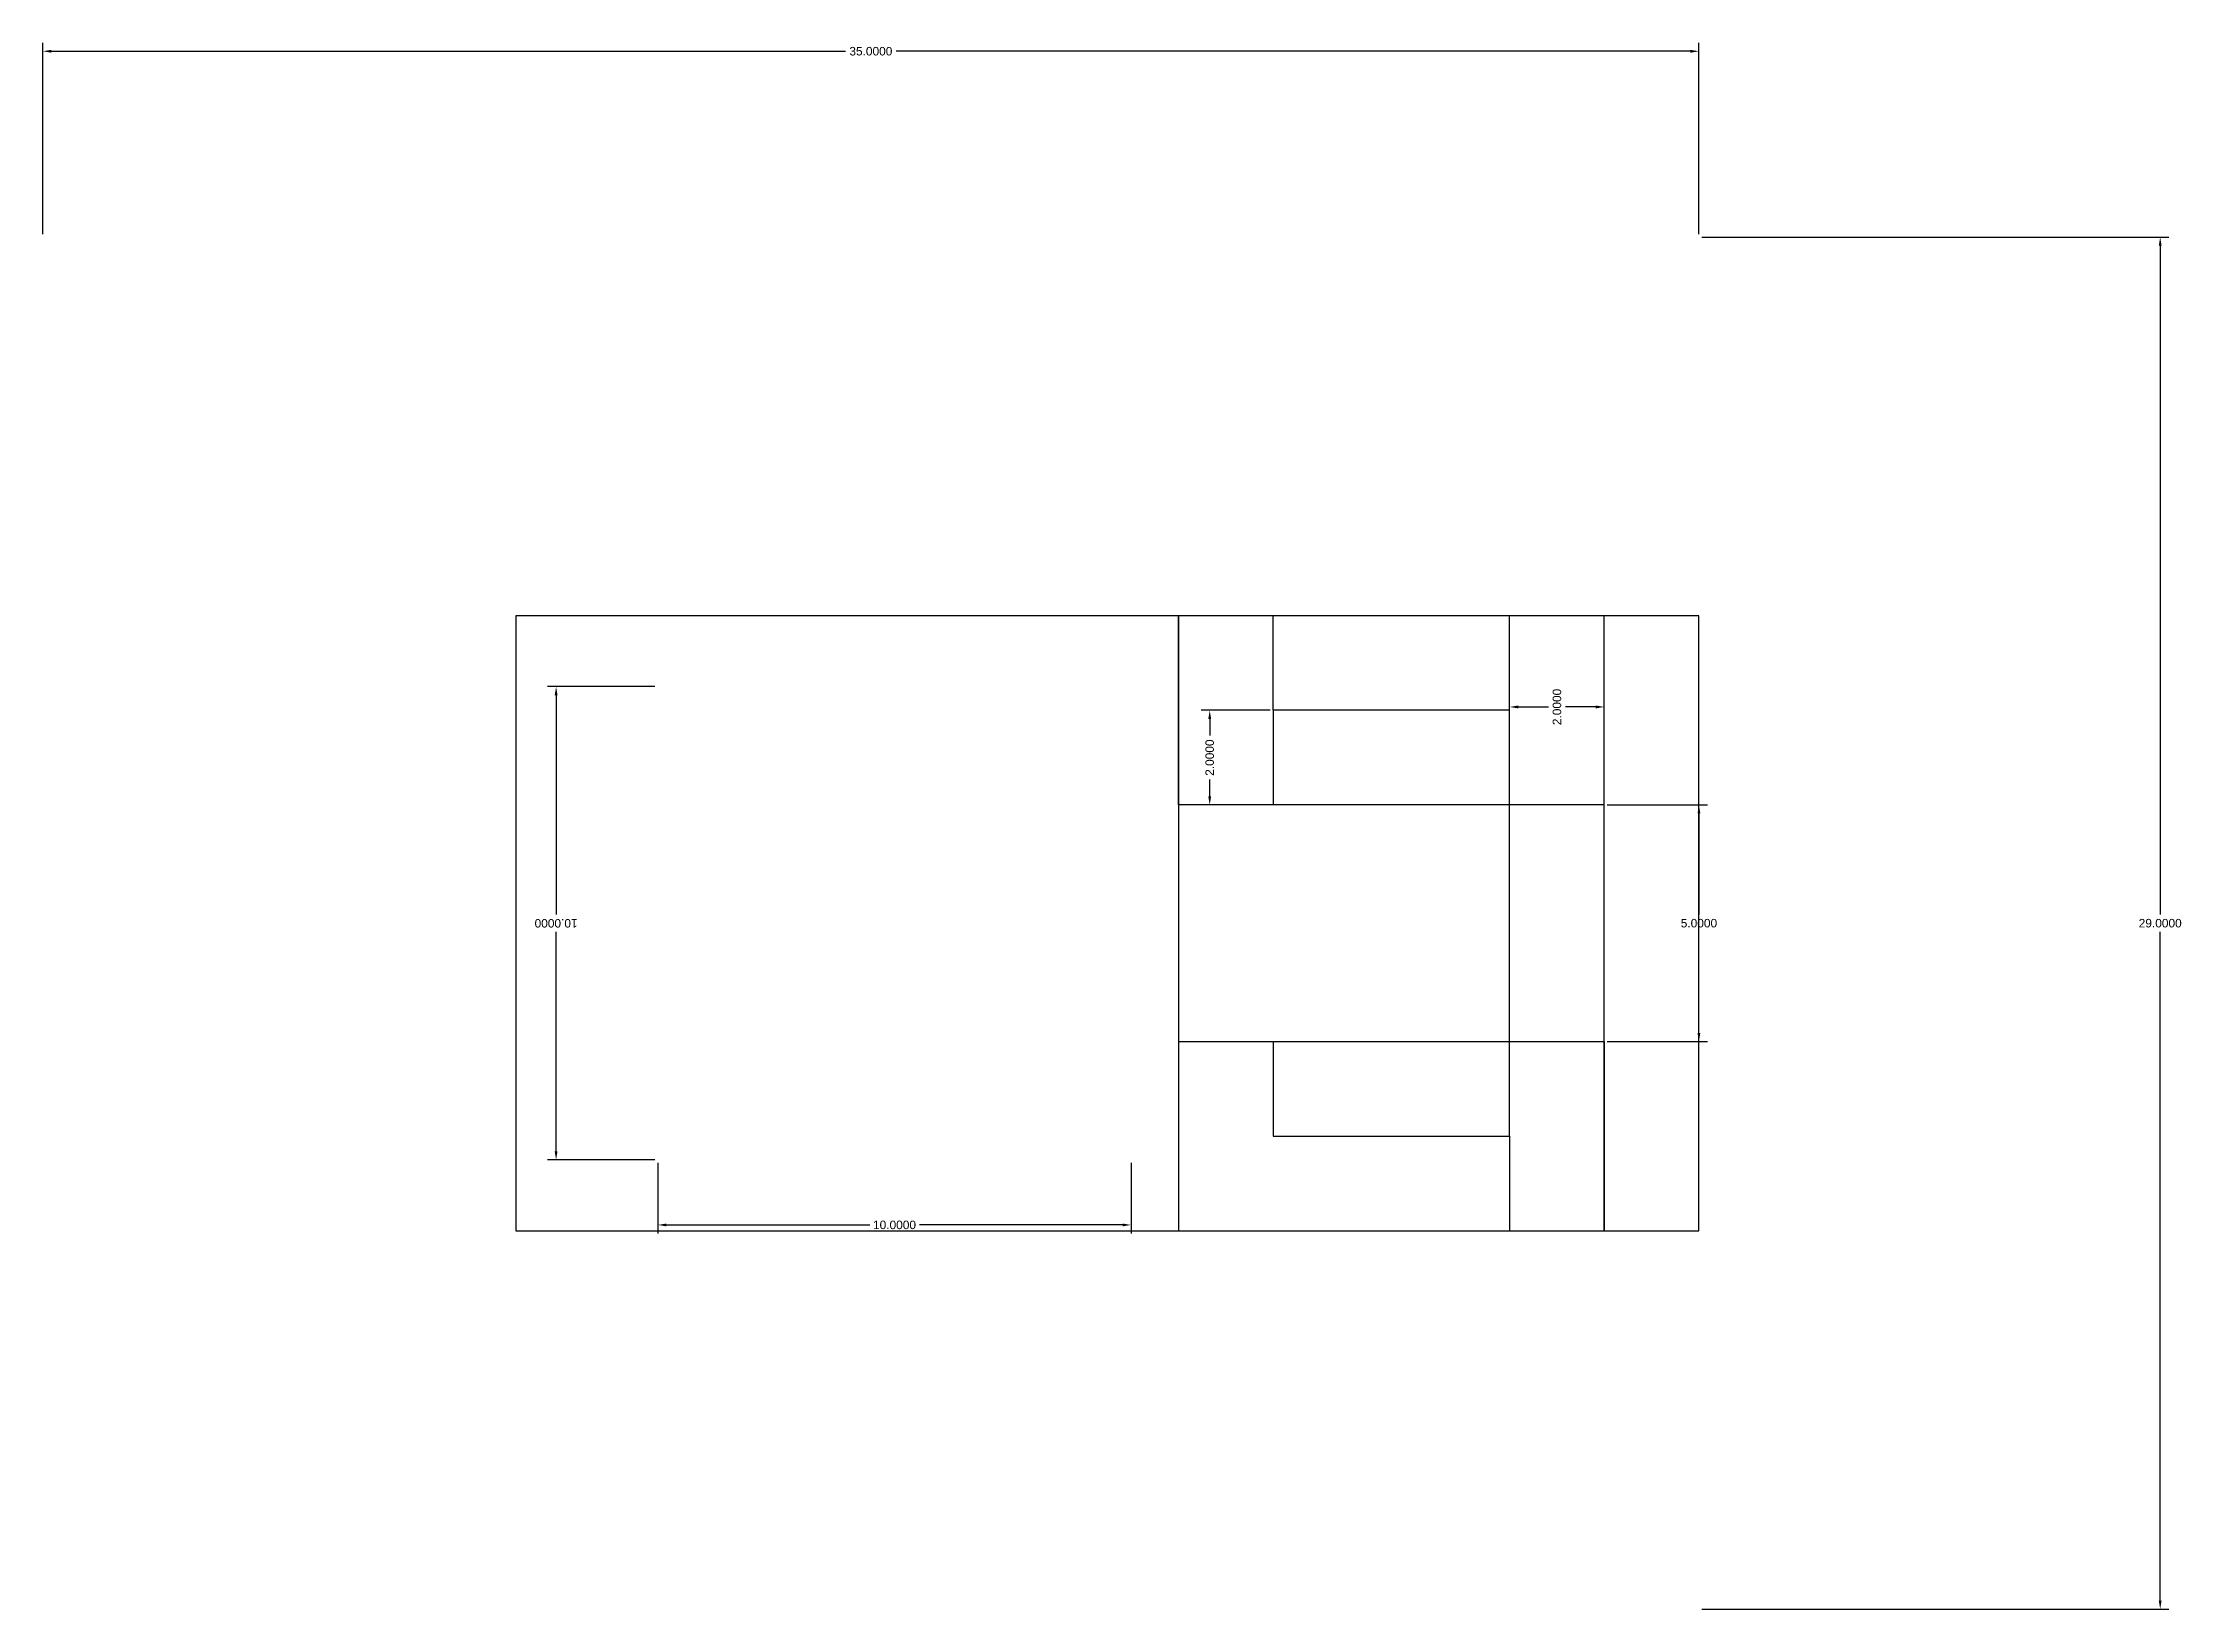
# Model space of a CAD drawing. Header units: inches. Extents: x 0.8 to 46, y 13.5 to 46.7.
import ezdxf

# ---------------------------------------------------------------- set-up
doc = ezdxf.new("R2010")
doc.units = ezdxf.units.IN
doc.header["$MEASUREMENT"] = 0
doc.layers.add('platfrom', color=62, linetype='Continuous')
doc.styles.get("Standard").update_dxf_attribs({"font": 'arial.ttf'})
doc.dimstyles.get("Standard").update_dxf_attribs({"dimtxt": 0.18, "dimasz": 0.18, "dimexe": 0.18, "dimexo": 0.0625, "dimgap": 0.09, "dimtad": 0, "dimtih": 1, "dimtoh": 1, "dimdec": 4, "dimzin": 0, "dimdsep": 46, "dimtxsty": 'Standard', "dimcen": 0.09, "dimadec": 0, "dimazin": 0, "dimtfac": 1, "dimtdec": 4, "dimtofl": 0, "dimtmove": 0, "dimatfit": 3, "dimfxl": 1, "dimtolj": 1, "dimtzin": 0, "dimarcsym": 0})

# ---------------------------------------------------------------- blocks, each defined once
blk = doc.blocks.new('*D3')
at = {"color": 0, "lineweight": -2, "transparency": 16777216}
for p, q in [((0.807, 42.606), (0.807, 46.653)), ((35.807, 42.606), (35.807, 46.653)), ((0.987, 46.473), (17.774, 46.473)), ((35.627, 46.473), (18.84, 46.473))]:
    blk.add_line(p, q, dxfattribs=at)
at = {"color": 0, "transparency": 16777216}
for points in [[(0.987, 46.503), (0.987, 46.443), (0.807, 46.473)], [(35.627, 46.503), (35.627, 46.443), (35.807, 46.473)]]:
    blk.add_solid(points, dxfattribs=at)
at = {"layer": 'Defpoints', "color": 0, "transparency": 16777216}
for p in [(35.807, 46.473), (0.807, 42.543), (35.807, 42.543)]:
    blk.add_point(p, dxfattribs=at)
at = {"color": 0, "transparency": 16777216, "insert": (18.307, 46.473), "char_height": 0.18, "attachment_point": 5}
blk.add_mtext('\\A1;35.0000', dxfattribs=at)
blk = doc.blocks.new('*D4')
at = {"color": 0, "lineweight": -2, "transparency": 16777216}
for p, q in [((35.869, 42.543), (45.735, 42.543)), ((45.555, 42.363), (45.555, 28.225)), ((45.555, 13.723), (45.555, 27.862)), ((35.869, 13.543), (45.735, 13.543))]:
    blk.add_line(p, q, dxfattribs=at)
at = {"color": 0, "transparency": 16777216}
for points in [[(45.525, 42.363), (45.585, 42.363), (45.555, 42.543)], [(45.525, 13.723), (45.585, 13.723), (45.555, 13.543)]]:
    blk.add_solid(points, dxfattribs=at)
at = {"layer": 'Defpoints', "color": 0, "transparency": 16777216}
for p in [(35.807, 42.543), (45.555, 42.543), (35.807, 13.543)]:
    blk.add_point(p, dxfattribs=at)
at = {"color": 0, "transparency": 16777216, "insert": (45.555, 28.043), "char_height": 0.18, "attachment_point": 5}
blk.add_mtext('\\A1;29.0000', dxfattribs=at)
blk = doc.blocks.new('*D6')
at = {"color": 0, "lineweight": -2, "transparency": 16777216}
for p, q in [((13.807, 22.981), (13.807, 21.486)), ((23.807, 22.981), (23.807, 21.486)), ((13.987, 21.666), (18.282, 21.666)), ((23.627, 21.666), (19.332, 21.666))]:
    blk.add_line(p, q, dxfattribs=at)
at = {"color": 0, "transparency": 16777216}
for points in [[(13.987, 21.696), (13.987, 21.636), (13.807, 21.666)], [(23.627, 21.696), (23.627, 21.636), (23.807, 21.666)]]:
    blk.add_solid(points, dxfattribs=at)
at = {"layer": 'Defpoints', "color": 0, "transparency": 16777216}
for p in [(13.807, 23.043), (23.807, 23.043), (13.807, 21.666)]:
    blk.add_point(p, dxfattribs=at)
at = {"color": 0, "transparency": 16777216, "insert": (18.807, 21.666), "char_height": 0.18, "attachment_point": 5}
blk.add_mtext('\\A1;10.0000', dxfattribs=at)
blk = doc.blocks.new('*D7')
at = {"color": 0, "lineweight": -2, "transparency": 16777216}
for p, q in [((13.744, 33.043), (11.475, 33.043)), ((11.655, 32.863), (11.655, 28.225)), ((11.655, 23.223), (11.655, 27.862)), ((13.744, 23.043), (11.475, 23.043))]:
    blk.add_line(p, q, dxfattribs=at)
at = {"color": 0, "transparency": 16777216}
for points in [[(11.685, 32.863), (11.625, 32.863), (11.655, 33.043)], [(11.685, 23.223), (11.625, 23.223), (11.655, 23.043)]]:
    blk.add_solid(points, dxfattribs=at)
at = {"layer": 'Defpoints', "color": 0, "transparency": 16777216}
for p in [(11.655, 33.043), (13.807, 33.043), (13.807, 23.043)]:
    blk.add_point(p, dxfattribs=at)
at = {"color": 0, "transparency": 16777216, "insert": (11.655, 28.043), "char_height": 0.18, "attachment_point": 5, "rotation": 180}
blk.add_mtext('\\A1;10.0000', dxfattribs=at)
blk = doc.blocks.new('*D13')
at = {"color": 0, "lineweight": -2, "transparency": 16777216}
for p, q in [((33.869, 30.543), (35.987, 30.543)), ((35.807, 30.363), (35.807, 28.225)), ((35.807, 25.723), (35.807, 27.862)), ((33.869, 25.543), (35.987, 25.543))]:
    blk.add_line(p, q, dxfattribs=at)
at = {"color": 0, "transparency": 16777216}
for points in [[(35.777, 30.363), (35.837, 30.363), (35.807, 30.543)], [(35.777, 25.723), (35.837, 25.723), (35.807, 25.543)]]:
    blk.add_solid(points, dxfattribs=at)
at = {"layer": 'Defpoints', "color": 0, "transparency": 16777216}
for p in [(33.807, 30.543), (35.807, 30.543), (33.807, 25.543)]:
    blk.add_point(p, dxfattribs=at)
at = {"color": 0, "transparency": 16777216, "insert": (35.807, 28.043), "char_height": 0.18, "attachment_point": 5}
blk.add_mtext('\\A1;5.0000', dxfattribs=at)
blk = doc.blocks.new('*D14')
at = {"color": 0, "lineweight": -2, "transparency": 16777216}
for p, q in [((31.807, 30.606), (31.807, 32.794)), ((31.987, 32.614), (32.625, 32.614)), ((33.627, 32.614), (32.989, 32.614)), ((33.807, 30.606), (33.807, 32.794))]:
    blk.add_line(p, q, dxfattribs=at)
at = {"color": 0, "transparency": 16777216}
for points in [[(31.987, 32.584), (31.987, 32.644), (31.807, 32.614)], [(33.627, 32.584), (33.627, 32.644), (33.807, 32.614)]]:
    blk.add_solid(points, dxfattribs=at)
at = {"layer": 'Defpoints', "color": 0, "transparency": 16777216}
for p in [(33.807, 32.614), (31.807, 30.543), (33.807, 30.543)]:
    blk.add_point(p, dxfattribs=at)
at = {"color": 0, "transparency": 16777216, "insert": (32.807, 32.614), "char_height": 0.18, "attachment_point": 5, "rotation": 90}
blk.add_mtext('\\A1;2.0000', dxfattribs=at)
blk = doc.blocks.new('*D15')
at = {"color": 0, "lineweight": -2, "transparency": 16777216}
for p, q in [((26.744, 32.543), (25.288, 32.543)), ((25.468, 32.363), (25.468, 32.008)), ((25.468, 30.723), (25.468, 31.079)), ((26.744, 30.543), (25.288, 30.543))]:
    blk.add_line(p, q, dxfattribs=at)
at = {"color": 0, "transparency": 16777216}
for points in [[(25.438, 32.363), (25.498, 32.363), (25.468, 32.543)], [(25.438, 30.723), (25.498, 30.723), (25.468, 30.543)]]:
    blk.add_solid(points, dxfattribs=at)
at = {"layer": 'Defpoints', "color": 0, "transparency": 16777216}
for p in [(25.468, 32.543), (26.807, 32.543), (26.807, 30.543)]:
    blk.add_point(p, dxfattribs=at)
at = {"color": 0, "transparency": 16777216, "insert": (25.468, 31.543), "char_height": 0.18, "attachment_point": 5, "rotation": 90}
blk.add_mtext('\\A1;2.0000', dxfattribs=at)

msp = doc.modelspace()

# ---------------------------------------------------------------- linework, layer by layer
at = {"layer": 'platfrom'}
for p, q in [((35.80683, 34.54341), (10.80683, 34.54341)), ((10.80683, 34.54341), (10.80683, 30.54341)), ((24.80683, 30.54341), (24.80683, 34.54341)), ((24.80683, 34.54341), (24.80683, 21.54341)), ((26.80683, 32.54341), (26.80683, 34.54341)), ((31.80683, 32.54341), (31.80683, 34.54341)), ((33.80683, 21.54341), (33.80683, 34.54341)), ((35.80683, 21.54341), (35.80683, 34.54341)), ((31.80683, 32.54341), (26.80683, 32.54341)), ((26.80683, 32.54341), (26.80683, 30.54341)), ((31.80683, 30.54341), (31.80683, 32.54341)), ((10.80683, 30.54341), (10.80683, 21.54341)), ((26.80683, 30.54341), (24.80683, 30.54341)), ((24.80683, 30.54341), (24.80683, 25.54341)), ((31.80683, 30.54341), (26.80683, 30.54341)), ((31.80683, 25.54341), (31.80683, 30.54341)), ((33.80683, 30.54341), (31.80683, 30.54341)), ((24.80683, 25.54341), (26.80683, 25.54341)), ((26.80683, 25.54341), (31.80683, 25.54341)), ((26.80683, 25.54341), (26.80683, 23.54341)), ((31.80683, 23.54341), (31.80683, 25.54341)), ((33.80683, 25.54341), (33.80683, 21.54341)), ((26.80683, 23.54341), (31.80683, 23.54341)), ((31.80683, 23.54341), (31.80683, 21.54341)), ((10.80683, 21.54341), (35.80683, 21.54341))]:
    msp.add_line(p, q, dxfattribs=at)
at = {"layer": 'platfrom', "extrusion": (0, -1, 0)}
for p, q in [((33.80683, 25.54341), (33.80683, 30.54341)), ((31.80683, 25.54341), (33.80683, 25.54341))]:
    msp.add_line(p, q, dxfattribs=at)

# ---------------------------------------------------------------- dimensions: what is measured, and where the dimension line sits
for base, p1, p2, picture, middle in [((35.80683, 46.4726), (0.80683, 42.54341), (35.80683, 42.54341), '*D3', (18.30683, 46.4726)), ((33.80683, 32.61356, 3), (31.80683, 30.54341, 3), (33.80683, 30.54341, 3), '*D14', (32.80683, 32.61356, 3))]:
    dim = msp.add_linear_dim(base=base, p1=p1, p2=p2, dimstyle='Standard')
    dim.commit()
    dim.dimension.update_dxf_attribs({"geometry": picture, "text_midpoint": middle})
for base, p1, p2, angle, picture, middle in [((45.55472, 42.54341), (35.80683, 13.54341), (35.80683, 42.54341), 90, '*D4', (45.55472, 28.04341)), ((11.65541, 33.04341, 3), (13.80683, 23.04341, 3), (13.80683, 33.04341, 3), 270, '*D7', (11.65541, 28.04341, 3)), ((25.46771, 32.54341, 3), (26.80683, 30.54341, 3), (26.80683, 32.54341, 3), 90, '*D15', (25.46771, 31.54341, 3)), ((13.80683, 21.66584, 3), (23.80683, 23.04341, 3), (13.80683, 23.04341, 3), 180, '*D6', (18.80683, 21.66584, 3))]:
    dim = msp.add_linear_dim(base=base, p1=p1, p2=p2, angle=angle, dimstyle='Standard')
    dim.commit()
    dim.dimension.update_dxf_attribs({"geometry": picture, "text_midpoint": middle})
dim = msp.add_aligned_dim(p1=(33.80683, 25.54341, 3), p2=(33.80683, 30.54341, 3), distance=-2, dimstyle='Standard')
dim.commit()
dim.dimension.update_dxf_attribs({"geometry": '*D13', "text_midpoint": (35.80683, 28.04341, 3)})

doc.saveas('drawing.dxf')
